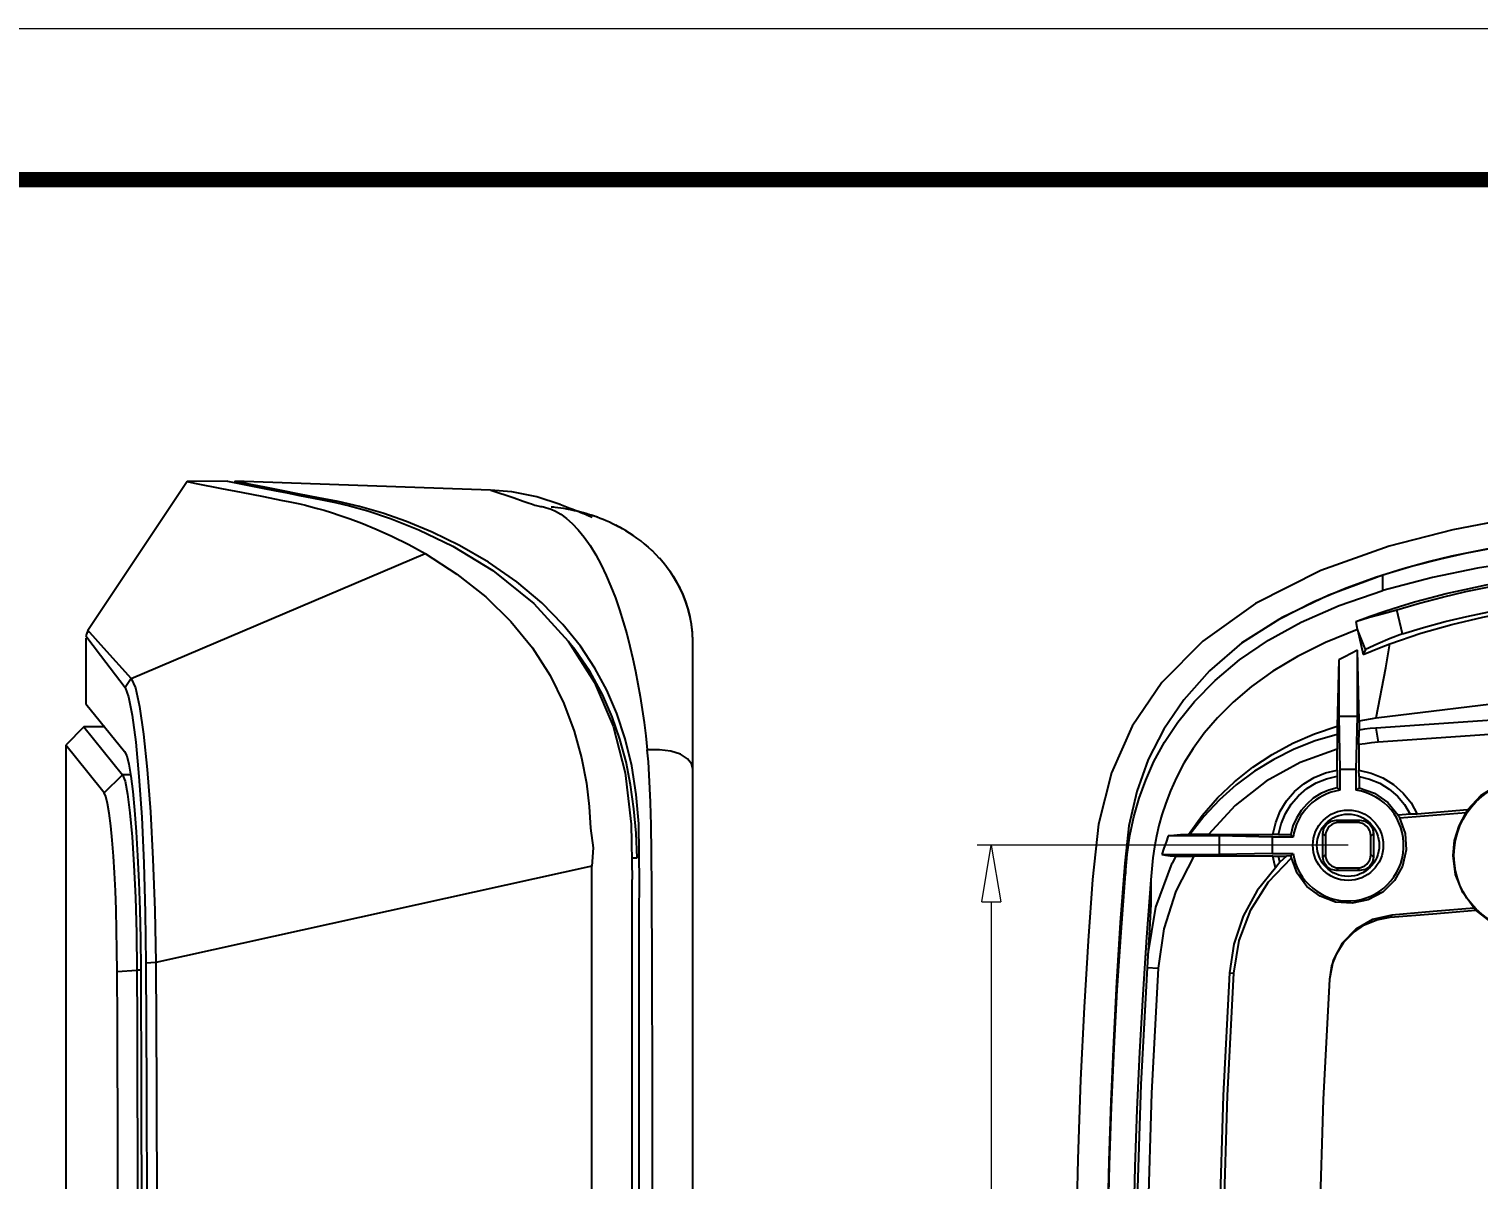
# Model space of a CAD drawing. Header units: millimetres. Extents: x 6239 to 6671, y 1393 to 1694.
# Drawn here: x 6460.4 to 6532, y 1636.8 to 1693.6 of the extents above; entities that cross this region are included whole.
import ezdxf

# ---------------------------------------------------------------- set-up
doc = ezdxf.new("R2010")
doc.units = ezdxf.units.MM
doc.layers.add('dim', color=82, linetype='Continuous', lineweight=9)
doc.layers.add('from', color=7, linetype='Continuous', lineweight=13)
doc.styles.add('ROMAND', font='romand.shx', dxfattribs={"width": 0.75, "bigfont": 'gbcbig.shx'})
doc.dimstyles.new('YanXiu', dxfattribs={"dimtxt": 2.5, "dimasz": 2.2, "dimexe": 1, "dimexo": 0, "dimgap": 0.66, "dimtad": 0, "dimzin": 9, "dimdsep": 46, "dimtxsty": 'ROMAND', "dimblk": 'CLOSEDBLANK', "dimcen": 0, "dimclrd": 3, "dimclre": 3, "dimclrt": 7, "dimazin": 2, "dimtfac": 1, "dimtofl": 0, "dimtmove": 0, "dimatfit": 3, "dimldrblk": 'CLOSEDBLANK', "dimfxl": 0, "dimlwd": 5, "dimlwe": 5, "dimarcsym": 0})

# ---------------------------------------------------------------- blocks, each defined once
blk = doc.blocks.new('_ClosedBlank')
at = {"color": 0, "linetype": 'ByBlock', "lineweight": -2}
for p, q in [((-1, 0.167), (0, 0)), ((-1, 0.167), (-1, -0.167)), ((0, 0), (-1, -0.167))]:
    blk.add_line(p, q, dxfattribs=at)
blk = doc.blocks.new('*D17')
at = {"layer": 'Defpoints', "color": 0}
for p in [(6525.589, 1653.29), (6507.95, 1604.29), (6525.589, 1604.29)]:
    blk.add_point(p, dxfattribs=at)
at = {"layer": 'dim', "color": 3, "lineweight": 5}
for p, q in [((6525.589, 1653.29), (6507.251, 1653.29)), ((6507.95, 1650.49), (6507.95, 1631.552)), ((6507.95, 1607.09), (6507.95, 1626.028)), ((6525.589, 1604.29), (6507.251, 1604.29))]:
    blk.add_line(p, q, dxfattribs=at)
at = {"layer": 'dim', "color": 3, "lineweight": 5, "xscale": 2.8, "yscale": 2.8, "zscale": 2.8}
for p, rotation in [((6507.95, 1653.29), 90), ((6507.95, 1604.29), 270)]:
    blk.add_blockref('_ClosedBlank', p, dxfattribs=dict(at, rotation=rotation))
at = {"layer": 'dim', "color": 7, "insert": (6507.95, 1628.79), "char_height": 3.5, "attachment_point": 5, "rotation": 90, "style": 'ROMAND'}
blk.add_mtext('49', dxfattribs=at)

msp = doc.modelspace()

# ---------------------------------------------------------------- linework, layer by layer
at = {"color": 7, "linetype": 'Continuous'}
for p, q in [((6468.205, 1671.273), (6463.289, 1663.915)), ((6470.205, 1671.29), (6468.205, 1671.273)), ((6470.205, 1671.29), (6471.923, 1670.948)), ((6483.205, 1670.848), (6470.555, 1671.29)), ((6470.569, 1671.287), (6470.555, 1671.29)), ((6470.555, 1671.29), (6470.555, 1671.22)), ((6471.348, 1671.132), (6470.569, 1671.287)), ((6469.898, 1670.936), (6470.873, 1670.743)), ((6470.873, 1670.743), (6471.976, 1670.527)), ((6471.976, 1670.527), (6472.84, 1670.359)), ((6472.84, 1670.359), (6473.284, 1670.272)), ((6483.205, 1670.848), (6483.212, 1670.846)), ((6483.212, 1670.846), (6484.362, 1670.46)), ((6486.405, 1669.806), (6486.671, 1669.653)), ((6487.362, 1669.849), (6486.634, 1670.137)), ((6487.51, 1669.79), (6487.189, 1669.918)), ((6487.749, 1669.695), (6487.482, 1669.801)), ((6487.918, 1669.687), (6487.789, 1669.723)), ((6488.051, 1669.647), (6487.918, 1669.687)), ((6488.092, 1669.558), (6487.994, 1669.598)), ((6488.204, 1669.599), (6488.051, 1669.647)), ((6488.341, 1669.554), (6488.187, 1669.605)), ((6488.232, 1669.499), (6488.226, 1669.502)), ((6488.481, 1669.504), (6488.326, 1669.559)), ((6488.624, 1669.451), (6488.47, 1669.508)), ((6488.771, 1669.393), (6488.617, 1669.454)), ((6488.922, 1669.33), (6488.768, 1669.394)), ((6489.078, 1669.261), (6488.921, 1669.33)), ((6489.237, 1669.188), (6489.075, 1669.263)), ((6489.399, 1669.108), (6489.232, 1669.19)), ((6489.563, 1669.022), (6489.392, 1669.111)), ((6489.73, 1668.931), (6489.556, 1669.026)), ((6489.9, 1668.831), (6489.723, 1668.934)), ((6490.075, 1668.723), (6489.894, 1668.834)), ((6490.255, 1668.604), (6490.071, 1668.725)), ((6490.439, 1668.475), (6490.252, 1668.606)), ((6490.627, 1668.335), (6490.436, 1668.477)), ((6490.816, 1668.184), (6490.623, 1668.338)), ((6491.006, 1668.022), (6490.811, 1668.188)), ((6465.438, 1661.543), (6479.969, 1667.71)), ((6491.193, 1667.849), (6490.998, 1668.028)), ((6491.379, 1667.666), (6491.185, 1667.856)), ((6491.56, 1667.472), (6491.371, 1667.674)), ((6491.739, 1667.266), (6491.553, 1667.481)), ((6491.914, 1667.047), (6491.731, 1667.275)), ((6492.086, 1666.812), (6491.907, 1667.056)), ((6528.284, 1663.748), (6528.001, 1664.933)), ((6463.289, 1663.915), (6463.205, 1663.642)), ((6525.964, 1664.346), (6526.043, 1663.983)), ((6526.043, 1663.983), (6526.056, 1663.956)), ((6526.443, 1662.97), (6526.059, 1663.962)), ((6526.059, 1663.962), (6526.339, 1662.721)), ((6463.205, 1663.532), (6463.205, 1660.29)), ((6493.205, 1662.959), (6493.205, 1663.01)), ((6493.206, 1662.446), (6493.205, 1662.497)), ((6493.206, 1662.414), (6493.206, 1662.446)), ((6525.126, 1662.452), (6525.046, 1659.18)), ((6525.126, 1662.452), (6525.126, 1659.661)), ((6526.052, 1659.661), (6526.052, 1662.935)), ((6526.132, 1659.443), (6526.052, 1662.935)), ((6526.443, 1662.97), (6526.339, 1662.721)), ((6490.365, 1661.902), (6490.485, 1661.279)), ((6493.206, 1662.393), (6493.205, 1662.419)), ((6493.205, 1662.043), (6493.205, 1662.074)), ((6493.206, 1662.344), (6493.206, 1662.393)), ((6493.206, 1662.318), (6493.206, 1662.344)), ((6465.438, 1661.543), (6465.133, 1661.086)), ((6463.205, 1660.29), (6465.114, 1657.927)), ((6526.052, 1659.661), (6525.126, 1659.661)), ((6525.126, 1659.661), (6525.189, 1657.04)), ((6525.989, 1657.04), (6526.052, 1659.661)), ((6463.105, 1659.14), (6462.205, 1658.24)), ((6464.134, 1659.14), (6463.105, 1659.14)), ((6463.105, 1659.14), (6465.007, 1656.781)), ((6525.046, 1659.18), (6525.046, 1658.768)), ((6526.126, 1658.266), (6526.132, 1658.984)), ((6526.132, 1659.443), (6526.132, 1658.984)), ((6526.96, 1659.083), (6527.068, 1658.385)), ((6463.3, 1656.882), (6462.205, 1658.24)), ((6462.205, 1658.24), (6462.205, 1599.344)), ((6525.046, 1658.768), (6525.052, 1658.035)), ((6526.126, 1658.266), (6526.126, 1657.001)), ((6525.052, 1657.001), (6525.052, 1658.035)), ((6464.104, 1655.885), (6463.3, 1656.882)), ((6464.104, 1655.885), (6465.007, 1656.781)), ((6465.407, 1656.781), (6465.007, 1656.781)), ((6525.052, 1657.001), (6525.05, 1656.701)), ((6525.05, 1656.701), (6525.05, 1656.129)), ((6525.989, 1657.04), (6525.189, 1657.04)), ((6525.189, 1657.04), (6525.189, 1656.011)), ((6525.989, 1656.011), (6525.989, 1657.04)), ((6526.129, 1656.694), (6526.126, 1657.001)), ((6526.129, 1656.694), (6526.129, 1656.129)), ((6465.606, 1655.024), (6465.687, 1653.962)), ((6528.654, 1654.835), (6528.063, 1654.785)), ((6528.129, 1654.641), (6531.428, 1654.912)), ((6529.005, 1654.836), (6528.654, 1654.835)), ((6531.487, 1655.037), (6529.005, 1654.836)), ((6490.156, 1654.339), (6490.205, 1651.591)), ((6517.701, 1653.828), (6517.774, 1653.828)), ((6518.694, 1653.823), (6517.774, 1653.828)), ((6518.694, 1653.823), (6521.877, 1653.825)), ((6522.157, 1653.828), (6521.877, 1653.825)), ((6522.157, 1653.828), (6522.752, 1653.828)), ((6524.468, 1653.747), (6524.339, 1653.875)), ((6524.339, 1652.705), (6524.339, 1653.875)), ((6525.004, 1654.54), (6526.174, 1654.54)), ((6525.004, 1654.54), (6525.132, 1654.411)), ((6526.045, 1654.411), (6525.132, 1654.411)), ((6526.045, 1654.411), (6526.174, 1654.54)), ((6526.838, 1653.875), (6526.71, 1653.747)), ((6526.838, 1653.875), (6526.838, 1652.705)), ((6519.218, 1653.753), (6516.704, 1653.753)), ((6521.839, 1653.69), (6519.218, 1653.753)), ((6519.218, 1653.753), (6519.218, 1652.827)), ((6522.868, 1653.69), (6521.839, 1653.69)), ((6521.839, 1653.69), (6521.839, 1652.89)), ((6524.468, 1653.747), (6524.468, 1652.834)), ((6526.71, 1652.834), (6526.71, 1653.747)), ((6490.186, 1652.666), (6490.457, 1652.666)), ((6490.556, 1651.432), (6490.553, 1652.893)), ((6491.169, 1651.516), (6491.162, 1652.541)), ((6516.383, 1652.827), (6519.218, 1652.827)), ((6517.071, 1652.753), (6517.957, 1652.758)), ((6521.877, 1652.756), (6517.957, 1652.758)), ((6521.839, 1652.89), (6519.218, 1652.827)), ((6521.839, 1652.89), (6522.868, 1652.89)), ((6521.877, 1652.756), (6522.157, 1652.753)), ((6522.157, 1652.753), (6522.552, 1652.753)), ((6522.758, 1652.761), (6522.552, 1652.753)), ((6524.339, 1652.705), (6524.468, 1652.834)), ((6526.71, 1652.834), (6526.838, 1652.705)), ((6488.205, 1652.257), (6466.66, 1647.501)), ((6488.205, 1605.323), (6488.205, 1652.257)), ((6525.132, 1652.169), (6525.004, 1652.041)), ((6526.174, 1652.041), (6525.004, 1652.041)), ((6525.132, 1652.169), (6526.045, 1652.169)), ((6526.174, 1652.041), (6526.045, 1652.169)), ((6490.555, 1649.959), (6490.556, 1651.432)), ((6490.555, 1609.923), (6490.555, 1649.959)), ((6527.67, 1649.729), (6527.749, 1649.842)), ((6466.66, 1647.501), (6466.165, 1647.47)), ((6515.696, 1647.825), (6515.658, 1647.243)), ((6464.747, 1647.056), (6465.716, 1647.112)), ((6464.759, 1644.544), (6464.747, 1647.056)), ((6465.909, 1647.112), (6465.716, 1647.112)), ((6515.658, 1647.243), (6516.201, 1647.212)), ((6519.729, 1646.981), (6519.941, 1646.974)), ((6524.681, 1646.672), (6524.664, 1646.679)), ((6464.767, 1642.454), (6464.759, 1644.544)), ((6464.775, 1640.126), (6464.767, 1642.454)), ((6464.781, 1638.189), (6464.775, 1640.126)), ((6464.785, 1636.261), (6464.781, 1638.189)), ((6491.205, 1633.469), (6491.205, 1637.321))]:
    msp.add_line(p, q, dxfattribs=at)
for points in [[(6468.205, 1671.273), (6468.42, 1671.23), (6468.653, 1671.183), (6469.898, 1670.936)], [(6490.403, 1655.798), (6490.181, 1657.214), (6489.856, 1658.561), (6489.443, 1659.806), (6488.948, 1660.956), (6488.356, 1662.054), (6487.644, 1663.131), (6486.782, 1664.202), (6485.739, 1665.269), (6484.499, 1666.315), (6483.102, 1667.287), (6481.674, 1668.111), (6480.311, 1668.773), (6479.052, 1669.293), (6477.871, 1669.708), (6476.724, 1670.044), (6475.665, 1670.286), (6474.703, 1670.473), (6473.764, 1670.656), (6472.87, 1670.832), (6472.05, 1670.993), (6471.348, 1671.132)], [(6471.923, 1670.948), (6472.529, 1670.829), (6473.147, 1670.707), (6473.763, 1670.586), (6474.37, 1670.468), (6474.96, 1670.353), (6475.537, 1670.239), (6476.236, 1670.075), (6477.134, 1669.821), (6478.263, 1669.443), (6479.653, 1668.89), (6481.331, 1668.08), (6483.32, 1666.873), (6485.344, 1665.25), (6487.036, 1663.386), (6488.343, 1661.333), (6489.259, 1659.173), (6489.849, 1656.878), (6490.156, 1654.339)], [(6486.638, 1670.135), (6485.487, 1670.512), (6484.251, 1670.759), (6483.205, 1670.848)], [(6484.362, 1670.46), (6484.809, 1670.309), (6485.109, 1670.209)], [(6473.284, 1670.272), (6473.521, 1670.225), (6473.775, 1670.169), (6474.049, 1670.104), (6474.341, 1670.03), (6474.648, 1669.946), (6474.977, 1669.851), (6475.342, 1669.739), (6475.762, 1669.601), (6476.255, 1669.429), (6476.843, 1669.207), (6477.543, 1668.92), (6478.33, 1668.565), (6479.158, 1668.155), (6479.969, 1667.709)], [(6485.109, 1670.209), (6485.22, 1670.171), (6485.313, 1670.139), (6485.393, 1670.112), (6485.467, 1670.089), (6485.535, 1670.069), (6485.599, 1670.054), (6485.664, 1670.042), (6485.736, 1670.032), (6485.819, 1670.018), (6485.916, 1669.994), (6486.038, 1669.958), (6486.195, 1669.902), (6486.405, 1669.806)], [(6486.332, 1670), (6486.23, 1670.01), (6486.203, 1670.012)], [(6488.071, 1669.641), (6487.941, 1669.68), (6487.817, 1669.715), (6487.698, 1669.748), (6487.584, 1669.777), (6487.469, 1669.805), (6487.346, 1669.833), (6487.222, 1669.86), (6487.099, 1669.884), (6486.968, 1669.909), (6486.825, 1669.933), (6486.675, 1669.956), (6486.527, 1669.976), (6486.394, 1669.991), (6486.295, 1670.002)], [(6486.671, 1669.653), (6486.952, 1669.448), (6487.243, 1669.191), (6487.538, 1668.88), (6487.833, 1668.516), (6488.12, 1668.104), (6488.399, 1667.648), (6488.664, 1667.157), (6488.915, 1666.636), (6489.151, 1666.087), (6489.37, 1665.518), (6489.574, 1664.932), (6489.761, 1664.337), (6489.933, 1663.736), (6490.09, 1663.127)], [(6487.553, 1669.784), (6487.45, 1669.808), (6487.35, 1669.831), (6487.247, 1669.853), (6487.142, 1669.875), (6487.044, 1669.894)], [(6487.789, 1669.723), (6487.666, 1669.755), (6487.553, 1669.784)], [(6487.994, 1669.598), (6487.938, 1669.621), (6487.709, 1669.711)], [(6488.232, 1669.499), (6488.148, 1669.535), (6488.065, 1669.569)], [(6533.684, 1669.443), (6530.77, 1668.89), (6527.624, 1668.08), (6524.234, 1666.873), (6521.011, 1665.25), (6518.404, 1663.386), (6516.387, 1661.333), (6514.922, 1659.173), (6513.898, 1656.878), (6513.248, 1654.339), (6512.957, 1651.591), (6512.742, 1648.574), (6512.543, 1645.285), (6512.367, 1641.696), (6512.223, 1637.774), (6512.126, 1633.486), (6512.089, 1628.79)], [(6520.337, 1663.292), (6522.183, 1664.47), (6523.902, 1665.349), (6525.489, 1666.022), (6526.952, 1666.549), (6528.307, 1666.971), (6529.557, 1667.313), (6530.713, 1667.592), (6531.783, 1667.822), (6532.772, 1668.014), (6533.687, 1668.174), (6534.534, 1668.308), (6535.319, 1668.422), (6536.045, 1668.518), (6536.718, 1668.6), (6537.34, 1668.67), (6537.917, 1668.73), (6538.451, 1668.781), (6538.947, 1668.826), (6539.408, 1668.864), (6539.836, 1668.898), (6540.231, 1668.926)], [(6541.426, 1668.966), (6541.021, 1668.942), (6540.61, 1668.916), (6540.19, 1668.887), (6539.751, 1668.855), (6539.28, 1668.818), (6538.765, 1668.774), (6538.199, 1668.722), (6537.579, 1668.661), (6536.901, 1668.587), (6536.161, 1668.499), (6535.358, 1668.393), (6534.484, 1668.267), (6533.535, 1668.116), (6532.504, 1667.932), (6531.381, 1667.708), (6530.15, 1667.43), (6528.797, 1667.083), (6527.313, 1666.642)], [(6479.969, 1667.709), (6481.54, 1666.701), (6482.966, 1665.578), (6484.212, 1664.35), (6485.277, 1663.044), (6486.149, 1661.683), (6486.829, 1660.3), (6487.336, 1658.932), (6487.699, 1657.613), (6487.948, 1656.368), (6488.084, 1655.206), (6488.149, 1654.142), (6488.273, 1653.165), (6488.205, 1652.257)], [(6543.003, 1668.078), (6541.203, 1668.005), (6539.423, 1667.891), (6537.665, 1667.743), (6535.881, 1667.555), (6534.009, 1667.311), (6531.99, 1666.985), (6529.768, 1666.532), (6527.3, 1665.886)], [(6493.205, 1663.348), (6493.189, 1663.785), (6493.14, 1664.207), (6493.065, 1664.607), (6492.967, 1664.987), (6492.849, 1665.345), (6492.716, 1665.681), (6492.571, 1665.995), (6492.416, 1666.287), (6492.253, 1666.559), (6492.078, 1666.823)], [(6525.964, 1664.346), (6526.678, 1664.615), (6527.402, 1664.866), (6528.134, 1665.101), (6528.87, 1665.32), (6529.625, 1665.527), (6530.439, 1665.733), (6531.355, 1665.943), (6532.41, 1666.161), (6533.595, 1666.378), (6534.884, 1666.583), (6536.276, 1666.772), (6537.788, 1666.944), (6539.43, 1667.094), (6541.187, 1667.217), (6543.01, 1667.312)], [(6528.001, 1664.933), (6529.111, 1665.263), (6530.256, 1665.565), (6531.413, 1665.834), (6532.563, 1666.071), (6533.711, 1666.279), (6534.905, 1666.469), (6536.207, 1666.648), (6537.677, 1666.818), (6539.279, 1666.968), (6540.896, 1667.086), (6542.492, 1667.175)], [(6493.205, 1663.366), (6493.187, 1663.808), (6493.137, 1664.229), (6493.06, 1664.631), (6492.96, 1665.01), (6492.841, 1665.367), (6492.708, 1665.7), (6492.562, 1666.012), (6492.407, 1666.302), (6492.245, 1666.572)], [(6527.313, 1666.642), (6524.645, 1665.66), (6522.334, 1664.545), (6520.337, 1663.292)], [(6527.3, 1665.886), (6527.311, 1666.265), (6527.313, 1666.643)], [(6514.585, 1651.875), (6514.674, 1652.828), (6514.809, 1653.774), (6515.006, 1654.703), (6515.263, 1655.613), (6515.585, 1656.516), (6515.993, 1657.435), (6516.511, 1658.386), (6517.168, 1659.379), (6517.997, 1660.406), (6519.014, 1661.444), (6520.229, 1662.461), (6521.65, 1663.426), (6523.276, 1664.323), (6525.145, 1665.148), (6527.301, 1665.886)], [(6527.651, 1663.249), (6529.187, 1663.772), (6530.72, 1664.207), (6532.242, 1664.57), (6533.746, 1664.871), (6535.238, 1665.121), (6536.735, 1665.331), (6538.245, 1665.506), (6539.76, 1665.647), (6541.279, 1665.756), (6542.808, 1665.842), (6544.356, 1665.92)], [(6528.284, 1663.748), (6529.323, 1664.062), (6530.388, 1664.349), (6531.465, 1664.607), (6532.541, 1664.835), (6533.639, 1665.041), (6534.835, 1665.238), (6536.22, 1665.435), (6537.849, 1665.626), (6539.599, 1665.788), (6541.329, 1665.909), (6543.053, 1666)], [(6525.964, 1664.346), (6526.654, 1664.562), (6527.332, 1664.756), (6528.001, 1664.933)], [(6463.291, 1663.918), (6463.378, 1663.822), (6464.077, 1663.055), (6465.438, 1661.543)], [(6526.06, 1663.958), (6524.471, 1663.315), (6523.082, 1662.623), (6521.87, 1661.896), (6520.816, 1661.141), (6519.909, 1660.371), (6519.135, 1659.598), (6518.479, 1658.83), (6517.93, 1658.076), (6517.477, 1657.346), (6517.106, 1656.644), (6516.809, 1655.982), (6516.575, 1655.368), (6516.391, 1654.8), (6516.242, 1654.262), (6516.121, 1653.736), (6516.022, 1653.207), (6515.944, 1652.67), (6515.886, 1652.13), (6515.839, 1651.59)], [(6463.205, 1663.637), (6463.922, 1662.694), (6465.133, 1661.086)], [(6490.457, 1652.666), (6490.398, 1653.889), (6490.291, 1655.097), (6490.126, 1656.277), (6489.898, 1657.42), (6489.599, 1658.536), (6489.214, 1659.642), (6488.728, 1660.75), (6488.12, 1661.862), (6487.37, 1662.972), (6487.061, 1663.347)], [(6493.205, 1594.204), (6493.205, 1663.366)], [(6520.337, 1663.292), (6518.736, 1661.908), (6517.463, 1660.486), (6516.474, 1659.039), (6515.709, 1657.534), (6515.141, 1655.946), (6514.754, 1654.246), (6514.548, 1652.406)], [(6526.339, 1662.721), (6526.78, 1662.907), (6527.218, 1663.084), (6527.651, 1663.248)], [(6528.284, 1663.748), (6527.675, 1663.507), (6527.06, 1663.248), (6526.443, 1662.97)], [(6526.985, 1659.585), (6527.454, 1662.062), (6527.651, 1663.249)], [(6490.09, 1663.127), (6490.234, 1662.516), (6490.365, 1661.902)], [(6526.052, 1662.935), (6525.738, 1662.776), (6525.43, 1662.615), (6525.126, 1662.452)], [(6526.985, 1659.585), (6534.304, 1660.48), (6541.657, 1661.2), (6549.026, 1661.754), (6556.381, 1662.21), (6563.722, 1662.562), (6571.065, 1662.803), (6578.417, 1662.925), (6585.772, 1662.925), (6593.123, 1662.803), (6600.466, 1662.562), (6607.808, 1662.21), (6615.161, 1661.753), (6622.526, 1661.199), (6629.876, 1660.479), (6637.193, 1659.585)], [(6465.133, 1661.086), (6465.312, 1660.626), (6465.493, 1659.72), (6465.667, 1658.39), (6465.824, 1656.691), (6465.958, 1654.675)], [(6465.438, 1661.543), (6465.647, 1661.078), (6465.856, 1660.149), (6466.054, 1658.782), (6466.234, 1657.03), (6466.39, 1654.949)], [(6490.485, 1661.279), (6490.596, 1660.646), (6490.696, 1660.008), (6490.787, 1659.36), (6490.871, 1658.695), (6490.947, 1658.002)], [(6637.217, 1659.083), (6615.179, 1660.598), (6593.124, 1661.355), (6571.059, 1661.355), (6549.001, 1660.598), (6526.96, 1659.083)], [(6637.109, 1658.385), (6615.115, 1659.899), (6593.103, 1660.655), (6571.08, 1660.655), (6549.066, 1659.899), (6527.068, 1658.385)], [(6526.132, 1659.443), (6526.414, 1659.496), (6526.699, 1659.544), (6526.985, 1659.585)], [(6517.701, 1653.828), (6518.377, 1654.763), (6519.137, 1655.632), (6519.971, 1656.429), (6520.873, 1657.148), (6521.834, 1657.785), (6522.851, 1658.337), (6523.922, 1658.803), (6525.046, 1659.18)], [(6526.96, 1659.083), (6526.682, 1659.056), (6526.406, 1659.023), (6526.132, 1658.984)], [(6525.046, 1658.768), (6523.965, 1658.451), (6522.918, 1658.04), (6521.914, 1657.537), (6520.959, 1656.948), (6520.062, 1656.277), (6519.228, 1655.53), (6518.463, 1654.712), (6517.774, 1653.828)], [(6527.068, 1658.385), (6526.752, 1658.354), (6526.438, 1658.314), (6526.126, 1658.266)], [(6465.114, 1657.927), (6465.217, 1657.705), (6465.319, 1657.296), (6465.42, 1656.705), (6465.516, 1655.944), (6465.606, 1655.024)], [(6492.939, 1657.568), (6492.584, 1657.787), (6492.111, 1657.939), (6491.552, 1658.013), (6490.947, 1658.002)], [(6491.162, 1652.541), (6491.158, 1652.992), (6491.154, 1653.405), (6491.148, 1653.83), (6491.139, 1654.305), (6491.128, 1654.834), (6491.11, 1655.43), (6491.083, 1656.1), (6491.047, 1656.781), (6491.002, 1657.412), (6490.947, 1658.002)], [(6493.205, 1657.046), (6493.138, 1657.321), (6492.939, 1657.568)], [(6525.052, 1658.035), (6523.228, 1657.389), (6521.534, 1656.456), (6520.009, 1655.258), (6518.694, 1653.823)], [(6465.007, 1656.781), (6465.134, 1656.46), (6465.261, 1655.82), (6465.377, 1654.894), (6465.484, 1653.71), (6465.574, 1652.305), (6465.645, 1650.708), (6465.693, 1648.948), (6465.716, 1647.112)], [(6521.877, 1653.825), (6522.01, 1654.412), (6522.236, 1654.97), (6522.548, 1655.485), (6522.938, 1655.943), (6523.396, 1656.332), (6523.91, 1656.643), (6524.467, 1656.868), (6525.052, 1657.001)], [(6522.157, 1653.828), (6522.285, 1654.359), (6522.495, 1654.863), (6522.782, 1655.328), (6523.137, 1655.74), (6523.552, 1656.091), (6524.017, 1656.373), (6524.52, 1656.578), (6525.05, 1656.701)], [(6526.126, 1657.001), (6526.735, 1656.861), (6527.312, 1656.621), (6527.842, 1656.288), (6528.309, 1655.872), (6528.7, 1655.383), (6529.005, 1654.836)], [(6526.129, 1656.694), (6526.655, 1656.565), (6527.154, 1656.354), (6527.614, 1656.068), (6528.024, 1655.714), (6528.374, 1655.299), (6528.654, 1654.835)], [(6525.05, 1656.129), (6524.632, 1656.016), (6524.236, 1655.843), (6523.871, 1655.612), (6523.545, 1655.331), (6523.264, 1655.004), (6523.035, 1654.639), (6522.863, 1654.244), (6522.752, 1653.828)], [(6525.189, 1656.011), (6525.143, 1656.051), (6525.096, 1656.09), (6525.05, 1656.129)], [(6526.129, 1656.129), (6526.082, 1656.09), (6526.035, 1656.051), (6525.989, 1656.011)], [(6526.129, 1656.129), (6526.893, 1655.87), (6527.556, 1655.408), (6528.063, 1654.785)], [(6537.331, 1655.473), (6536.587, 1656.064), (6535.72, 1656.454), (6534.783, 1656.619), (6533.835, 1656.548), (6532.934, 1656.246), (6532.135, 1655.732), (6531.487, 1655.037)], [(6464.747, 1647.056), (6464.737, 1648.092), (6464.718, 1649.111), (6464.691, 1650.097), (6464.655, 1651.036), (6464.612, 1651.922), (6464.56, 1652.76), (6464.5, 1653.545), (6464.431, 1654.26), (6464.354, 1654.875), (6464.273, 1655.362), (6464.188, 1655.702), (6464.104, 1655.885)], [(6490.553, 1652.893), (6490.524, 1654.347), (6490.403, 1655.798)], [(6465.958, 1654.675), (6466.063, 1652.407), (6466.133, 1649.972), (6466.165, 1647.47)], [(6466.39, 1654.949), (6466.516, 1652.607), (6466.607, 1650.09), (6466.66, 1647.501)], [(6528.129, 1654.641), (6528.407, 1653.871), (6528.457, 1653.062), (6528.277, 1652.264), (6527.883, 1651.555), (6527.303, 1650.98), (6526.587, 1650.593), (6525.788, 1650.421), (6524.975, 1650.481), (6524.211, 1650.767), (6523.558, 1651.256), (6523.07, 1651.907), (6522.784, 1652.666)], [(6528.063, 1654.785), (6528.086, 1654.737), (6528.108, 1654.689), (6528.129, 1654.641)], [(6530.782, 1652.79), (6530.855, 1653.53), (6531.075, 1654.255), (6531.428, 1654.912)], [(6531.428, 1654.912), (6531.457, 1654.975), (6531.487, 1655.037)], [(6465.687, 1653.962), (6465.758, 1652.772), (6465.817, 1651.478), (6465.863, 1650.099), (6465.894, 1648.66), (6465.909, 1647.183)], [(6517.701, 1653.828), (6517.313, 1653.804), (6516.984, 1653.779), (6516.704, 1653.753)], [(6522.752, 1653.828), (6522.79, 1653.782), (6522.829, 1653.736), (6522.868, 1653.69)], [(6524.339, 1653.875), (6524.39, 1654.13), (6524.534, 1654.345), (6524.749, 1654.489), (6525.004, 1654.54)], [(6525.132, 1654.411), (6525.003, 1654.398), (6524.878, 1654.36), (6524.763, 1654.299), (6524.662, 1654.216), (6524.58, 1654.116), (6524.518, 1654.001), (6524.481, 1653.876), (6524.468, 1653.747)], [(6526.71, 1653.747), (6526.697, 1653.876), (6526.659, 1654.001), (6526.598, 1654.116), (6526.515, 1654.216), (6526.414, 1654.299), (6526.3, 1654.36), (6526.175, 1654.398), (6526.045, 1654.411)], [(6526.174, 1654.54), (6526.428, 1654.489), (6526.644, 1654.345), (6526.788, 1654.13), (6526.838, 1653.875)], [(6516.704, 1653.753), (6516.59, 1653.449), (6516.483, 1653.14), (6516.383, 1652.827)], [(6514.548, 1652.406), (6514.331, 1649.468), (6514.146, 1646.521), (6513.991, 1643.572), (6513.865, 1640.628), (6513.768, 1637.691), (6513.698, 1634.75), (6513.655, 1631.788), (6513.641, 1628.79)], [(6514.548, 1652.406), (6514.57, 1652.142), (6514.585, 1651.875)], [(6515.696, 1647.825), (6516.087, 1650.234), (6516.893, 1652.401)], [(6517.957, 1652.758), (6517.072, 1651.016), (6516.482, 1649.155), (6516.201, 1647.212)], [(6516.383, 1652.827), (6516.571, 1652.801), (6516.797, 1652.777), (6517.071, 1652.753)], [(6517.071, 1652.753), (6517.013, 1652.64), (6516.952, 1652.52), (6516.893, 1652.401)], [(6519.941, 1646.974), (6520.203, 1648.577), (6520.782, 1650.106), (6521.65, 1651.482), (6522.784, 1652.666)], [(6522.007, 1652.18), (6521.931, 1652.463), (6521.877, 1652.756)], [(6522.219, 1652.451), (6522.112, 1652.318), (6522.007, 1652.18)], [(6522.219, 1652.451), (6522.185, 1652.601), (6522.157, 1652.753)], [(6522.552, 1652.753), (6522.383, 1652.604), (6522.219, 1652.451)], [(6522.868, 1652.89), (6522.831, 1652.847), (6522.795, 1652.804), (6522.758, 1652.761)], [(6522.784, 1652.666), (6522.771, 1652.713), (6522.758, 1652.761)], [(6525.004, 1652.041), (6524.749, 1652.091), (6524.534, 1652.235), (6524.39, 1652.451), (6524.339, 1652.705)], [(6524.468, 1652.834), (6524.481, 1652.704), (6524.518, 1652.579), (6524.58, 1652.465), (6524.663, 1652.364), (6524.763, 1652.281), (6524.878, 1652.22), (6525.003, 1652.182), (6525.132, 1652.169)], [(6526.045, 1652.169), (6526.175, 1652.182), (6526.3, 1652.22), (6526.414, 1652.281), (6526.515, 1652.364), (6526.598, 1652.465), (6526.659, 1652.579), (6526.697, 1652.704), (6526.71, 1652.834)], [(6526.838, 1652.705), (6526.788, 1652.451), (6526.644, 1652.235), (6526.428, 1652.091), (6526.174, 1652.041)], [(6531.817, 1650.179), (6531.253, 1650.955), (6530.901, 1651.846), (6530.782, 1652.79)], [(6513.662, 1628.79), (6513.677, 1631.695), (6513.722, 1634.589), (6513.795, 1637.476), (6513.896, 1640.359), (6514.025, 1643.241), (6514.183, 1646.122), (6514.369, 1649.001), (6514.585, 1651.875)], [(6522.007, 1652.18), (6521.102, 1651.051), (6520.407, 1649.782), (6519.945, 1648.41), (6519.729, 1646.981)], [(6490.204, 1604.905), (6490.205, 1608.049), (6490.205, 1651.591)], [(6491.205, 1637.321), (6491.204, 1639.361), (6491.202, 1641.464), (6491.199, 1643.52), (6491.195, 1645.279), (6491.192, 1646.682), (6491.188, 1647.824), (6491.184, 1648.773), (6491.18, 1649.583), (6491.176, 1650.293), (6491.169, 1651.516)], [(6515.839, 1651.59), (6515.625, 1648.754), (6515.44, 1645.912), (6515.283, 1643.067), (6515.153, 1640.225), (6515.052, 1637.387), (6514.979, 1634.543), (6514.934, 1631.681), (6514.918, 1628.79)], [(6515.839, 1651.59), (6515.837, 1650.379), (6515.774, 1649.128), (6515.696, 1647.825)], [(6531.885, 1650.077), (6532.625, 1649.5), (6533.484, 1649.121), (6534.409, 1648.961), (6535.345, 1649.031), (6536.236, 1649.327), (6537.028, 1649.829), (6537.673, 1650.509)], [(6527.749, 1649.842), (6526.804, 1649.621), (6525.965, 1649.143), (6525.298, 1648.451), (6524.856, 1647.609), (6524.664, 1646.679)], [(6524.681, 1646.672), (6524.79, 1647.326), (6525.029, 1647.946), (6525.387, 1648.506), (6525.851, 1648.981), (6526.402, 1649.352), (6527.018, 1649.606), (6527.67, 1649.729)], [(6527.67, 1649.729), (6529.777, 1649.907), (6531.885, 1650.077)], [(6531.817, 1650.179), (6529.788, 1650.015), (6527.749, 1649.842)], [(6531.885, 1650.077), (6531.85, 1650.128), (6531.817, 1650.179)], [(6466.165, 1647.47), (6466.194, 1641.236), (6466.21, 1635.031), (6466.216, 1628.79)], [(6466.66, 1647.501), (6466.688, 1641.257), (6466.704, 1635.042), (6466.71, 1628.79)], [(6465.716, 1647.112), (6465.728, 1644.496), (6465.74, 1641.447), (6465.75, 1638.175), (6465.757, 1634.85), (6465.761, 1631.653), (6465.762, 1628.79)], [(6465.909, 1647.183), (6465.936, 1641.013), (6465.951, 1634.968), (6465.957, 1628.79)], [(6515.658, 1647.243), (6515.349, 1641.457), (6515.147, 1635.32), (6515.075, 1628.79)], [(6516.201, 1647.212), (6515.88, 1641.032), (6515.693, 1634.977), (6515.631, 1628.789)], [(6519.729, 1646.981), (6519.416, 1640.922), (6519.228, 1634.857), (6519.165, 1628.79)], [(6519.379, 1628.79), (6519.441, 1634.854), (6519.629, 1640.917), (6519.941, 1646.974)], [(6524.664, 1646.679), (6524.356, 1640.719), (6524.172, 1634.757), (6524.11, 1628.789)], [(6524.126, 1628.789), (6524.188, 1634.754), (6524.373, 1640.715), (6524.681, 1646.672)]]:
    msp.add_lwpolyline(points, dxfattribs=at)
for centre, radius in [((6534.589, 1652.79), 3.767), ((6525.589, 1653.29), 1.741), ((6525.589, 1653.29), 1.539)]:
    msp.add_circle(centre, radius, dxfattribs=at)
for start, end in [(188.3636, 81.6364), (98.3636, 171.6364)]:
    msp.add_arc((6525.589, 1653.29), 2.75, start, end, dxfattribs=at)
at = {"layer": 'from'}
msp.add_lwpolyline([(6238.663, 1393.273), (6670.911, 1393.273), (6670.911, 1693.647), (6238.663, 1693.647)], close=True, dxfattribs=at)
at = {"layer": 'from', "const_width": 0.745}
msp.add_lwpolyline([(6246.112, 1400.722), (6246.112, 1686.197), (6663.462, 1686.197), (6663.462, 1400.722), (6246.112, 1400.722)], dxfattribs=at)

# ---------------------------------------------------------------- dimensions: what is measured, and where the dimension line sits
at = {"layer": 'dim'}
dim = msp.add_linear_dim(base=(6507.95, 1604.29), p1=(6525.589, 1653.29), p2=(6525.589, 1604.29), angle=90, dimstyle='YanXiu', override={"dimtxt": 3.5, "dimasz": 2.8, "dimexe": 0.69965, "dimgap": 0.69965, "dimzin": 8}, dxfattribs=at)
dim.commit()
dim.dimension.update_dxf_attribs({"geometry": '*D17', "text_midpoint": (6507.95, 1628.79)})

doc.saveas('drawing.dxf')
